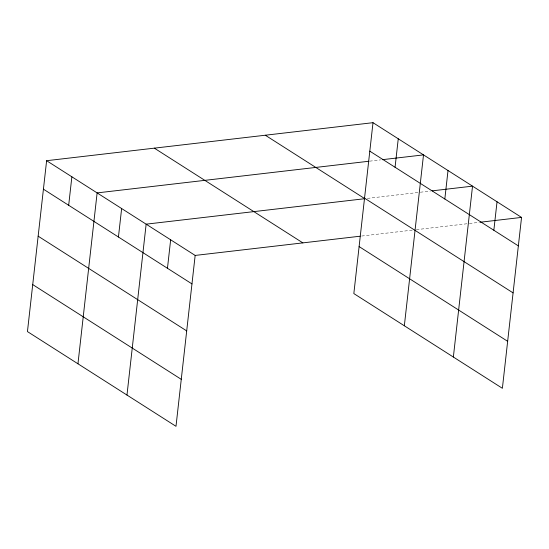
<?xml version="1.0" encoding="UTF-8"?>
<svg xmlns="http://www.w3.org/2000/svg" width="549" height="549" viewBox="0 0 549 549"><rect width="100%" height="100%" fill="white"/><g stroke="black" fill="none" stroke-linecap="round" stroke-linejoin="round"><path stroke-width="0.41" stroke-dasharray="2.75 2.06" d="M369.655 161.159L380.594 159.883M367.35 198.402L417.837 192.521M420.362 192.225L430.457 191.052M361.722 236.029L412.162 230.155M416.368 229.66L467.693 223.683M469.381 223.484L479.476 222.311"/><path stroke-width="0.82" d="M46.617 160.699L27.45 331.589L175.996 426.319L195.163 255.429L46.617 160.699L373.004 122.681L521.55 217.411L502.383 388.301L353.837 293.571L373.004 122.681M68.68 205.285L71.871 176.799M77.958 363.802L97.125 192.905L368.811 161.255M118.44 237.017L121.638 208.538M126.977 395.06L146.144 224.164L364.824 198.697L265.297 135.226M167.459 268.283L170.657 239.796M395.06 167.267L398.258 138.78M404.339 325.783L423.512 154.887L382.276 159.69M444.827 198.999L448.018 170.519M453.364 357.042L472.531 186.145L432.138 190.853M493.846 230.264L497.037 201.778M195.163 255.429L360.041 236.221M480.32 222.215L521.55 217.411M369.806 151.16L518.352 245.89M364.536 198.155L513.082 292.885M359.108 246.576L507.653 341.306M154.324 148.148L302.87 242.884M43.426 189.179L191.972 283.908M38.156 236.173L186.701 330.91M32.72 284.595L181.266 379.325"/></g></svg>
